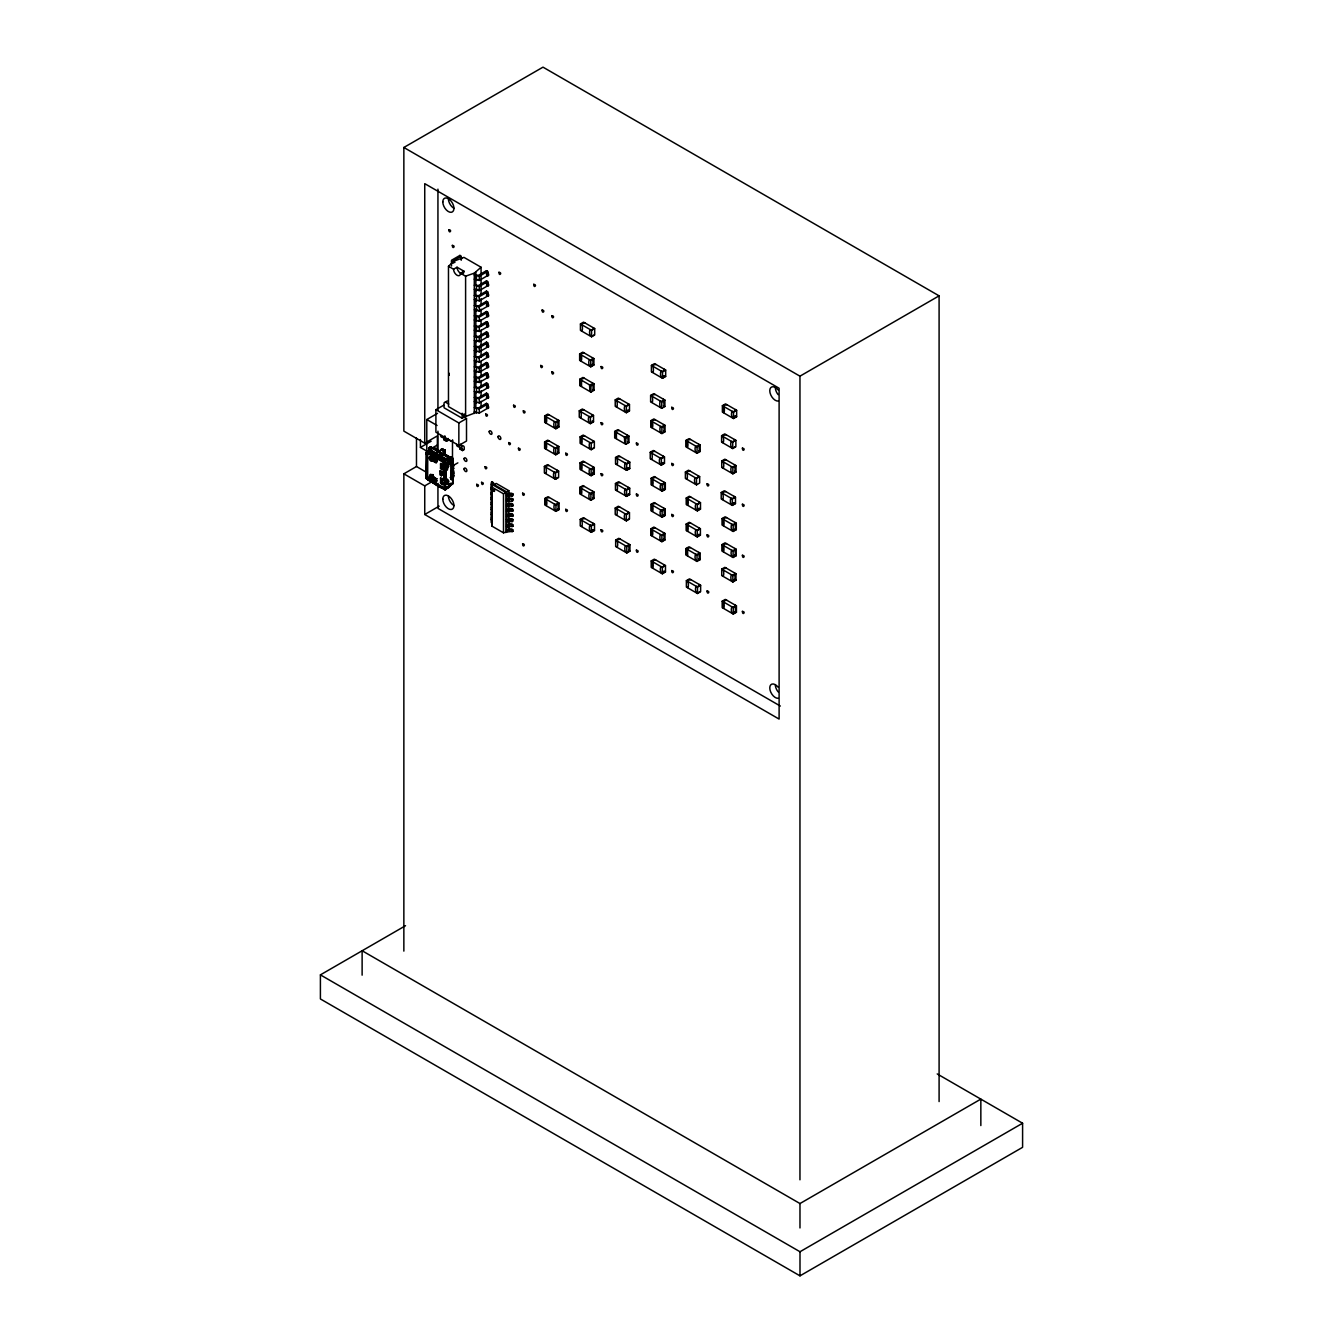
<?xml version="1.0" encoding="UTF-8"?>
<svg xmlns="http://www.w3.org/2000/svg" width="1343" height="1343" viewBox="0 0 1343 1343"><rect width="100%" height="100%" fill="white"/><g stroke="black" fill="none" stroke-linecap="round" stroke-linejoin="round"><path stroke-width="1.5" d="M449.888 457.845L448.545 457.98L448.377 456.251L448.327 457.913L448.277 456.184L448.344 457.929C439.749 459.289 446.766 477.755 445.07 461.472M448.277 457.896L448.277 456.184L448.293 457.896L448.344 456.234L448.411 457.963L448.478 456.301L448.478 458.03L451.466 459.944M452.557 482.053C454.757 484.185 447.823 487.341 448.73 483.245L447.689 482.657L450.291 485.981L444.986 489.859L444.029 487.778L426.016 477.705L425.983 452.692L429.156 450.912M448.444 457.997L448.478 456.301M438.372 450.476L437.197 450.543L437.633 452.473M433.185 460.095L434.393 458.332L433.806 459.188M429.189 450.61L428.686 448.075L430.465 447.051M427.93 452.104L430.465 447.773M445.758 454.74L449.636 457.392L443.375 453.414L449.888 457.124L442.67 453.498L442.569 454.757L442.502 453.548L450.509 457.476M441.595 482.573L442.989 479.25M444.029 488.499L444.953 480.206L445.977 481.113L445.322 488.449L448.763 486.72L450.442 483.984L447.941 484.336L447.689 480.458L448.73 483.984M445.07 484.353L445.372 480.643M450.509 458.198L442.25 453.615L442.25 454.824L442.502 453.548L449.032 457.04L444.986 459.608L444.029 462.781L427.678 453.346C425.597 454.807 425.395 452.373 427.678 452.625L444.029 462.059L427.745 452.742C428.064 447.891 435.25 445.54 438.087 450.358L432.681 447.605L437.298 450.476L437.13 452.121M444.164 483.446L441.595 481.835L440.554 482.422C442.989 488.567 447.488 480.979 443.475 479.837M445.943 489.591L427.678 479.048L427.745 452.02L444.281 461.539M434.561 458.735C432.496 458.366 432.715 463.1 432.211 458.752C430.415 460.061 427.544 456.738 431.036 456.032M445.087 462.596L445.507 460.347L449.15 458.416M433.806 460.683L433.52 458.802M432.261 455.949L430.801 455.848M432.01 460.481L431.153 459.86M437.012 461.203C428.702 458.886 438.07 459.121 431.153 460.078L429.76 457.745L431.153 459.356L432.211 458.752M431.187 455.512L431.372 461.136L432.026 459.86L436.274 462.311L437.314 461.707L433.185 460.011L433.89 458.702M432.211 475.237L433.067 475.741M432.01 479.552L431.153 478.931M431.187 474.599L431.489 480.324L432.026 478.931L436.274 481.382L437.314 480.777L433.067 478.326L431.288 479.367M429.424 477.067L429.911 475.959L433.05 475.607L431.153 476.345C429.391 474.633 429.189 478.931 429.911 475.237L429.458 476.144L432.211 474.515L432.211 475.741C430.667 472.182 427.51 480.408 431.187 478.561C427.93 476.412 431.002 478.628 432.211 477.839L432.849 479.871L433.067 478.326M441.075 454.941C437.079 445.389 446.9 449.922 444.197 455.008M442.116 449.838L445.255 451.651M442.116 449.116L445.154 450.459L445.255 456.15M441.948 474.364C438.372 475.623 443.274 473.29 441.511 474.969L441.427 471.678M440.235 475.069C442.451 477.705 442.921 471.175 440.034 470.957C441.595 480.29 438.876 468.338 442.636 473.391M449.418 458.87L451.517 459.272L448.478 458.735M449.418 458.148L451.517 458.551C438.825 468.354 459.037 460.162 450.56 457.929M494.459 491.219L493.569 489.893L494.174 491.488M429.424 457.997C430.767 457.04 427.981 457.174 431.153 457.275L432.748 455.999M431.187 459.491L429.894 459.961L430.029 458.483M429.894 479.048L429.424 477.554M431.237 474.818L432.026 476.849L436.274 479.3L437.314 478.696M451.852 464.594L452.557 462.261M442.989 479.971L441.595 483.749L440.554 483.161L440.554 477.772L444.684 480.005L447.337 479.082L448.73 481.063M428.753 452.473L429.156 451.634M429.592 450.526L428.971 448.478M447.337 469.362L446.296 468.757L447.689 465.165L448.73 465.769L445.809 470.201L440.554 468.052L441.595 467.448L445.087 469.446M446.296 469.479L447.739 462.361L448.982 463.05M450.56 457.208L452.927 458.769L449.284 461.69L447.337 470.084L444.684 471.007L440.554 468.774L440.554 463.385L441.595 463.99M429.777 477.705L429.458 478.494L430.029 475.17L430.566 475.993M445.221 451.416C444.785 452.641 438.422 449.183 442.821 449.435M431.976 480.374L433.05 479.686M429.76 456.536L429.542 459.608L430.566 459.004M430.029 456.821L430.566 456.2M429.76 458.467L430.029 459.222M430.566 459.726L429.424 458.467M430.566 478.813L429.81 477.856L429.542 478.696L433.067 478.83L431.288 480.089M430.129 456.603L430.851 457.409L433.017 456.385M430.364 456.838L429.693 456.738M445.188 461.623L445.691 460.313M447.941 462.445L449.099 460.733M437.633 451.752L432.194 447.823L448.545 457.258L442.502 453.548L442.451 454.773L442.384 453.581M450.291 484.269C448.73 493.737 436.206 485.914 431.875 481.667M430.381 478.679L429.894 478.326M429.777 447.454L429.777 451.147M432.799 476.077L432.194 476.731L435.451 478.612M442.989 466.189L441.595 464.443L444.029 465.853L445.087 467.381L441.595 465.165L444.516 467.868L445.809 465.92L445.087 465.081M444.516 467.868L445.809 465.92M444.768 468.002L445.943 466.793M505.875 532.516L505.875 492.445L491.269 483.984L492.142 481.868L492.142 483.48L506.747 491.941L506.747 532.013L503.491 532.818L491.874 526.103L491.588 485.562L496.289 483.463L508.863 490.715L508.863 529.646M433.873 459.608L431.288 461.002M492.277 484.941L491.286 486.116A1.88 1.091 0 0 0 491.605 487.173L492.31 487.593M492.277 488.432L491.286 489.607A1.88 1.091 0 0 0 491.605 490.665L492.31 491.085M492.277 490.027L491.286 491.219A1.88 1.091 0 0 0 491.605 492.277L492.31 492.696M492.277 493.536L491.286 494.711A1.88 1.091 0 0 0 491.605 495.768L492.31 496.188M492.277 495.131L491.286 496.322A1.88 1.091 0 0 0 491.605 497.38L492.31 497.8M492.277 498.622L491.286 499.814A1.88 1.091 0 0 0 491.605 500.872L492.31 501.292M492.277 500.234L491.286 501.426A1.88 1.091 0 0 0 491.605 502.483L492.31 502.903M492.277 503.726L491.286 504.918A1.88 1.091 0 0 0 491.605 505.975L492.31 506.395M492.277 505.337L491.286 506.529A1.88 1.091 0 0 0 491.605 507.587L492.31 508.007M492.277 508.829L491.286 510.021A1.88 1.091 0 0 0 491.605 511.079L492.31 511.498M492.277 510.441L491.286 511.633A1.88 1.091 0 0 0 491.605 512.673L492.31 513.093M492.277 513.933L491.286 515.124A1.88 1.091 0 0 0 491.605 516.182L492.31 516.602M492.277 515.544L491.286 516.719A1.88 1.091 0 0 0 491.605 517.777L492.31 518.197M492.277 519.036L491.286 520.228A1.88 1.091 0 0 0 491.605 521.269L492.31 521.688M492.277 520.631L491.286 521.823A1.88 1.091 0 0 0 491.605 522.88L492.31 523.3M433.688 458.819L432.916 459.558L435.904 461.606M448.763 486.015L445.507 487.794L445.087 486.737M475.842 412.586L465.601 416.498L448.478 406.61L448.478 266.3L453.699 261.281L463.956 257.369L481.063 267.24L481.063 294.47M448.478 266.3L453.565 269.221A4.919 2.837 60 0 0 457.04 275.248A4.919 2.837 60 0 0 460.515 273.25L465.601 276.171L474.297 273.166L481.063 267.24M429.525 480.257L429.156 479.065M433.52 459.524L434.561 459.222M445.725 460.85L448.763 459.105M430.482 477.336L433.067 476.245C434.225 472.669 428.602 477.89 432.95 474.583M437.365 449.351L437.365 435.887L424.741 443.173L403.857 431.12L403.857 147.478L542.992 67.15L939.093 295.846L939.093 1101.579M459.961 255.388L461.203 257.47L459.961 255.388L451.517 260.257L451.517 266.032M461.203 256.093L453.296 260.66L454.941 262.405M453.565 269.221L457.04 267.223L464.006 271.236A4.919 2.837 60 0 1 462.982 273.485M460.515 273.25L464.006 271.236M486.468 270.682L478.561 275.248L474.297 275.013L479.266 276.272L487.694 271.404L487.694 272.763L486.468 270.682L487.694 271.404M475.54 278.471L474.297 279.193L479.266 280.452L487.694 275.567L486.468 273.485M486.468 280.905L478.561 285.455L474.297 285.22L479.266 286.479L487.694 281.61L487.694 282.987L486.468 280.905L487.694 281.61M474.297 289.4L479.266 290.659L487.694 285.79L486.468 283.709M486.468 291.095L478.561 295.661L474.297 295.426L479.266 296.685L487.694 291.817L487.694 293.194L486.468 291.095L487.694 291.817M475.54 298.885L474.297 299.607L479.266 300.866L487.694 295.997L486.468 293.899M486.468 301.302L478.561 305.868L474.297 305.633L479.266 306.892L487.694 302.024L487.694 303.384L486.468 301.302L487.694 302.024M474.297 309.797L479.266 311.072L487.694 306.187L486.468 304.106M486.468 311.509L478.561 316.058L474.297 315.823L479.266 317.082L487.694 312.214L487.694 313.591L486.468 311.509L487.694 312.214M475.54 319.298L474.297 320.003L479.266 321.262L487.694 316.394L486.468 314.312M486.468 321.699L478.561 326.265L474.297 326.03L479.266 327.289L487.694 322.421L487.694 323.797L486.468 321.699L487.694 322.421M475.54 329.488L474.297 330.21L479.266 331.469L487.694 326.601L486.468 324.502M486.468 331.906L478.561 336.472L474.297 336.237L479.266 337.496L487.694 332.628L487.694 333.987L486.468 331.906L487.694 332.628M474.297 340.417L479.266 341.676L487.694 336.791L486.468 334.709M486.468 342.112L478.561 346.662L474.297 346.427L479.266 347.703L487.694 342.818L487.694 344.194L486.468 342.112L487.694 342.818M475.54 349.902L474.297 350.607L479.266 351.866L487.694 346.998L486.468 344.916M449.25 373.287L449.25 375.368M486.468 352.302L478.561 356.869L474.297 356.634L479.266 357.893L487.694 353.024L487.694 354.401L486.468 352.302L487.694 353.024M474.297 360.814L479.266 362.073L487.694 357.204L486.468 355.106M486.468 362.509L478.561 367.075L474.297 366.84L479.266 368.1L487.694 363.231L487.694 364.608L486.468 362.509L487.694 363.231M475.54 370.299L474.297 371.021L479.266 372.28L487.694 367.411L486.468 365.313M486.468 372.716L478.561 377.265L474.297 377.047L479.266 378.306L487.694 373.421L487.694 374.798L486.468 372.716L487.694 373.421M475.54 380.505L474.297 381.211L479.266 382.47L487.694 377.601L486.468 375.52M447.219 400.986L444.08 402.799L444.08 407.802L462.16 418.244L464.074 417.136L466.508 418.546L466.508 441.024L458.853 445.456L435.904 432.194L435.904 409.699L443.559 405.284M580.428 323.948L583.567 322.135L594.697 328.565L594.697 334.995L591.558 336.791L580.428 330.361L580.428 323.948L591.558 330.361L594.697 328.565M584.96 322.941L581.133 323.948C582.912 324.167 582.912 333.265 581.133 330.361M486.468 382.923L478.561 387.489L474.297 387.254L479.266 388.513L487.694 383.645L487.694 385.021L486.468 382.923L487.694 383.645M420.426 439.53L420.426 447.42L426.789 451.114L426.789 419.536L437.533 413.342M474.297 391.434L479.266 392.693L487.694 387.825L486.468 385.726M593.304 327.759L593.992 328.565L591.558 329.958C588.838 327.591 588.838 336.69 591.558 336.388L593.992 334.995M486.468 393.13L478.561 397.696L474.297 397.461L479.266 398.72L487.694 393.852L487.694 395.211L486.468 393.13L487.694 393.852M475.54 400.919L474.297 401.641L479.266 402.9L487.694 398.015L486.468 395.933M486.468 403.336L478.561 407.886L474.297 407.651L479.266 408.927L487.694 404.042L487.694 405.418L486.468 403.336L487.694 404.042M435.904 409.699L458.853 422.961L466.508 418.546M579.639 353.964L582.778 352.151L593.908 358.581L593.908 365.011L590.769 366.824L579.639 360.394L579.639 353.964L590.769 360.394L593.908 358.581M580.344 353.964C582.123 354.199 582.123 363.298 580.344 360.394L580.344 353.964L584.171 352.957M474.297 411.831L479.266 413.09L487.694 408.222L486.468 406.14M420.426 447.42L431.153 441.226M444.08 438.154L444.08 439.933L445.809 438.926M432.077 448.058L437.365 445.003M432.194 448.545L429.861 447.286M444.08 439.933L446.514 441.327L448.243 440.336L448.243 438.506M427.678 452.625L428.719 452.02M592.515 357.775L593.203 365.011L590.769 366.421C588.066 366.723 588.066 357.624 590.769 359.991L593.203 358.581M452.776 440.151L451.03 441.159L448.596 439.749M441.092 449.519L442.636 448.629M441.075 449.72L442.821 448.713M441.159 450.09L442.468 449.334M432.429 455.848L431.153 456.771L433.017 455.663M431.808 456.704L433.067 455.949L433.067 457.174L437.314 459.608L436.274 460.213M443.509 450.325L444.55 449.72M443.694 450.442L444.734 449.855M403.857 951.113L403.857 473.827L416.481 466.525L426.923 472.551M443.509 451.047L444.902 450.023M437.348 460.901L432.026 457.762L433.067 457.174M443.694 451.181L445.037 450.241M443.861 451.349L445.221 450.694M443.996 451.567L445.255 450.929M444.113 451.785L445.154 451.181M431.288 460.28L434.561 458.5M431.221 460.867L432.53 459.927M431.489 461.253L432.53 460.649M431.59 461.337L433.067 460.481M431.909 461.371L432.95 460.767M432.026 457.04L436.274 459.491L437.314 458.886M579.79 379.246L582.929 377.433L594.059 383.863L594.059 390.293L590.92 392.089L579.79 385.659L579.79 379.246L590.92 385.659L594.059 383.863M580.495 385.659L580.495 379.246L584.323 378.239M456.603 444.415L456.603 444.684A4.415 2.552 -60 0 0 458.064 446.581L459.91 446.799L460.078 449.166L461.824 448.159M449.519 457.795L450.979 457.073M450.123 457.745L451.164 457.14M460.078 449.166L462.512 450.576L464.258 449.569L464.258 447.739A3.945 2.283 -60 0 0 462.714 445.758L461.539 445.758A1.947 1.125 -60 0 1 460.767 444.768M450.123 458.467L451.164 457.862M441.595 464.712L442.636 464.107M445.087 464.796L446.548 463.939L446.548 469.328M581.536 386.264L581.536 379.851L580.495 379.246M445.087 465.517L446.548 464.661M442.586 468.002L444.046 467.163L446.296 468.757M431.808 475.791L433.067 475.019M592.666 383.057L593.354 390.293M593.354 383.863L589.543 384.87L589.879 391.082M452.138 464.51C454.27 464.141 454.27 467.968 452.138 466.239M432.211 477.839L430.801 477.739L432.211 478.561M441.293 472.451L442.519 472.82M457.862 462.848L452.49 465.937L452.49 440.286M441.511 472.669L442.519 472.098M441.696 472.937L442.602 472.4M431.17 479.804L432.53 478.998M431.372 480.223L432.53 479.72M452.138 467.129C454.27 466.76 454.27 470.587 452.138 468.858M431.59 480.408L433.067 479.552M441.075 474.851L442.636 473.961M441.075 475.59L442.636 474.683M453.699 468.153L452.138 468.136M544.687 415.91L547.81 414.097L558.94 420.527L558.94 426.956L555.817 428.77L544.687 422.34L544.687 415.91L555.817 422.34L558.94 420.527M441.293 475.674L442.602 474.918M545.376 415.91C547.155 416.145 547.155 425.244 545.376 422.34L545.376 415.91L549.203 414.903M403.857 473.827L424.741 485.881L431.942 481.717M452.138 469.731C454.27 469.362 454.27 473.189 452.138 471.46M453.699 472.652L453.179 474.683L453.699 472.652L451.433 471.343M453.179 473.961L451.433 472.35M453.699 475.254L453.179 477.285L453.699 475.254L451.433 473.961M442.636 482.422L441.595 483.027L441.595 478.729M440.554 478.494L444.684 480.727L447.337 479.804L448.73 481.784L446.548 479.569L446.548 483.698L445.087 484.554M452.138 477.436L450.812 478.729L451.852 479.333L452.927 478.108L452.557 483.984M453.179 476.564L451.433 474.952M451.483 478.528L452.138 463.05M445.087 483.833L446.548 482.976M557.546 419.721L558.252 426.956L555.817 428.367C553.098 428.669 553.098 419.57 555.817 421.937L558.252 420.527M651.405 365.414L654.545 363.617L665.675 370.03L665.675 376.46L662.535 378.273L651.405 371.843L651.405 365.414L662.535 371.843L665.675 370.03M655.921 364.423L652.094 365.414C653.89 365.649 653.89 374.747 652.094 371.843M579.253 410.807L582.392 408.994L593.522 415.423L593.522 421.853L590.383 423.666L579.253 417.237L579.253 410.807L590.383 417.237L593.522 415.423M583.769 409.8L579.958 410.807C581.737 411.042 581.737 420.141 579.958 417.237M664.281 369.241L664.97 370.03L662.535 371.44C659.816 369.073 659.816 378.172 662.535 377.87L664.97 376.46L663.929 375.855M615.228 399.878L618.351 398.082L629.481 404.495L629.481 410.924L626.358 412.737L615.228 406.308L615.228 399.878L626.358 406.308L629.481 404.495M544.603 441.948L547.726 440.135L558.856 446.564L558.856 452.994L555.733 454.79L544.603 448.361L544.603 441.948L555.733 448.361L558.856 446.564M592.129 414.618L592.817 415.423L590.383 416.834C587.663 414.467 587.663 423.565 590.383 423.263L592.817 421.853L592.129 421.047L593.522 421.853M545.292 441.948C547.088 442.166 547.088 451.265 545.292 448.361L545.292 441.948L549.119 440.94M619.744 398.871L615.917 399.878C617.713 400.113 617.713 409.212 615.917 406.308M424.741 485.881L424.741 514.487L439.178 506.143M628.104 403.706L628.793 404.495L626.358 405.905C623.639 403.538 623.639 412.637 626.358 412.335L628.793 410.924L627.752 410.32M491.269 483.984L492.142 483.48M557.463 445.758L558.168 452.994L555.733 454.387C553.014 454.706 553.014 445.607 555.733 447.974L558.168 446.564M491.269 487.475L492.142 486.972L491.269 489.087L491.269 487.475L492.193 488.013M650.616 395.446L653.756 393.633L664.886 400.063L664.886 406.493L661.746 408.289L650.616 401.876L650.616 395.446L661.746 401.876L664.886 400.063M580.092 436.861L583.215 435.048L594.345 441.478L594.345 447.907L591.222 449.72L580.092 443.291L580.092 436.861L591.222 443.291L594.345 441.478M580.78 436.861C582.577 437.096 582.577 446.195 580.78 443.291L580.78 436.861L584.608 435.854M655.132 394.439L651.321 395.446C653.101 395.681 653.101 404.78 651.321 401.876M491.269 492.579L492.142 492.075L491.269 494.19L491.269 492.579L492.193 493.116M544.368 466.441L547.491 464.628L558.621 471.057L558.621 477.487L555.498 479.283L544.368 472.87L544.368 466.441L555.498 472.87L558.621 471.057M491.269 497.682L492.142 497.179L491.269 499.277L491.269 497.682L492.193 498.219M548.884 465.433L545.057 466.441C546.853 466.676 546.853 475.775 545.057 472.87M663.492 399.257L664.181 406.493M592.968 440.672L593.656 441.478L591.222 442.888C588.503 440.521 588.503 449.62 591.222 449.317L593.656 447.907M664.181 400.063L661.746 401.473C659.027 399.106 659.027 408.205 661.746 407.886M491.269 482.372L492.344 483.127L491.286 484.521A1.88 1.091 0 0 0 491.605 485.562L491.874 487.106L503.491 493.804L508.863 490.715M491.269 502.786L492.142 502.282L491.269 504.38L491.269 502.786L492.193 503.323M614.691 431.456L617.814 429.642L628.944 436.072L628.944 442.502L625.821 444.298L614.691 437.885L614.691 431.456L625.821 437.885L628.944 436.072M615.379 437.885L615.379 431.456L619.207 430.448M513.009 494.006L512.119 493.485A1.88 1.091 0 0 0 509.987 493.284L506.613 494.308A1.88 1.091 0 0 0 508.443 494.493L513.009 494.006L512.136 496.104L508.443 496.104A1.88 1.091 0 0 1 506.613 495.92L506.747 494.929L509.987 494.879M506.747 498.421L506.613 499.411A1.88 1.091 0 0 0 508.443 499.596L513.009 499.109L512.136 501.208L508.443 501.208A1.88 1.091 0 0 1 506.613 501.023L506.747 500.032L508.074 500.519M491.269 507.872L492.142 507.385L491.269 509.484L491.269 507.872L492.193 508.426M557.227 470.251L557.933 471.057L555.498 472.467C552.779 470.1 552.779 479.199 555.498 478.897L557.933 477.487M616.42 438.473L616.42 432.06L615.379 431.456M491.269 512.976L492.142 512.472L491.269 514.587L491.269 512.976L492.193 513.513M650.767 420.712L653.907 418.915L665.037 425.345L665.037 431.758L661.898 433.571L650.767 427.141L650.767 420.712L661.898 427.141L665.037 425.345M651.473 420.712C653.252 420.947 653.252 430.045 651.473 427.141L651.473 420.712L655.3 419.721M627.55 435.266L628.255 442.502M506.747 505.203L506.613 506.126A1.88 1.091 0 0 0 508.443 506.311L513.009 505.807L512.119 503.692A1.88 1.091 0 0 0 509.987 503.474L506.613 504.515A1.88 1.091 0 0 0 508.443 504.699L513.009 504.213M580.008 462.899L583.147 461.085L594.278 467.515L594.278 473.945L591.138 475.741L580.008 469.328L580.008 462.899L591.138 469.328L594.278 467.515M580.696 462.899C582.493 463.134 582.493 472.216 580.696 469.328L580.696 462.899L584.524 461.891M628.255 436.072L624.428 437.079L624.78 443.308M491.269 518.079L492.142 517.575L491.269 519.691L491.269 518.079L492.193 518.616M506.747 510.306L506.613 511.23A1.88 1.091 0 0 0 508.443 511.398L513.009 510.911L512.119 508.796A1.88 1.091 0 0 0 509.987 508.577L506.613 509.618A1.88 1.091 0 0 0 508.443 509.803L513.009 509.299M663.643 424.539L664.332 431.758L661.898 433.168C659.195 433.47 659.195 424.371 661.898 426.738L664.332 425.345M506.747 515.41L506.613 516.333A1.88 1.091 0 0 0 508.443 516.501L513.009 516.014L512.119 513.899A1.88 1.091 0 0 0 509.987 513.681L506.613 514.722A1.88 1.091 0 0 0 508.443 514.906L513.009 514.403M592.884 466.709L593.572 473.945L591.138 475.338C588.419 475.657 588.419 466.558 591.138 468.925L593.572 467.515M544.822 498.505L547.961 496.709L559.091 503.138L559.091 509.551L555.952 511.364L544.822 504.934L544.822 498.505L555.952 504.934L559.091 503.138M615.53 457.51L618.653 455.697L629.783 462.126L629.783 468.556L626.661 470.352L615.53 463.923L615.53 457.51L626.661 463.923L629.783 462.126M545.527 498.505C547.306 498.74 547.306 507.839 545.527 504.934L545.527 498.505L549.337 497.514M620.046 456.502L616.219 457.51C617.998 457.728 617.998 466.827 616.219 463.923M513.009 519.506L512.119 519.002A1.88 1.091 0 0 0 509.987 518.784L506.479 519.758A1.88 1.091 0 0 0 508.443 519.993L513.009 519.506L512.136 521.621L508.443 521.604A1.88 1.091 0 0 1 506.613 521.42L509.987 520.396M506.747 525.617L506.613 526.523A1.88 1.091 0 0 0 508.443 526.708L513.009 526.221L512.119 524.106A1.88 1.091 0 0 0 509.987 523.888L506.613 524.928A1.88 1.091 0 0 0 508.443 525.096L513.009 524.609M579.773 487.391L582.912 485.578L594.042 492.008L594.042 498.438L590.903 500.234L579.773 493.821L579.773 487.391L590.903 493.821L594.042 492.008M580.461 487.391C582.258 487.627 582.258 496.725 580.461 493.821L580.461 487.391L584.289 486.384M722.383 405.687L725.522 403.874L736.652 410.303L736.652 416.733L733.513 418.529L722.383 412.1L722.383 405.687L733.513 412.1L736.652 410.303M506.747 530.72L506.613 531.627A1.88 1.091 0 0 0 508.443 531.811L513.009 531.308L512.119 529.192A1.88 1.091 0 0 0 509.987 528.991L506.613 530.015A1.88 1.091 0 0 0 508.443 530.2L513.009 529.713M723.088 405.687C724.867 405.905 724.867 415.004 723.088 412.1L723.088 405.687L726.899 404.679M557.698 502.332L558.386 509.551L555.952 510.961C553.232 511.263 553.232 502.164 555.952 504.532L558.386 503.138M628.39 461.32L629.095 462.126L626.661 463.536C623.941 461.169 623.941 470.268 626.661 469.949L629.095 468.556L628.037 467.952M650.23 452.289L653.353 450.476L664.483 456.905L664.483 463.335L661.36 465.148L650.23 458.718L650.23 452.289L661.36 458.718L664.483 456.905M654.746 451.282L650.919 452.289C652.715 452.524 652.715 461.623 650.919 458.718M592.649 491.202L593.337 498.438M735.259 409.497L735.947 410.303L733.513 411.713C730.793 409.346 730.793 418.428 733.513 418.126L735.947 416.733L734.906 416.129M593.337 492.008L590.903 493.418C588.184 491.051 588.184 500.15 590.903 499.848M685.937 440.437L689.06 438.624L700.19 445.053L700.19 451.466L697.067 453.279L685.937 446.85L685.937 440.437L697.067 446.85L700.19 445.053M686.626 440.437C688.405 440.655 688.405 449.754 686.626 446.85L686.626 440.437L690.453 439.43M403.857 147.478L799.958 376.174L939.093 295.846M615.447 483.53L618.569 481.734L629.699 488.147L629.699 494.577L626.577 496.39L615.447 489.96L615.447 483.53L626.577 489.96L629.699 488.147M663.106 456.1L663.795 456.905L661.36 458.316C658.641 455.949 658.641 465.047 661.36 464.745L663.795 463.335L662.754 462.731M619.962 482.54L616.135 483.53C617.914 483.765 617.914 492.864 616.135 489.96M698.796 444.248L699.502 451.466M699.502 445.053L697.067 446.447C694.348 444.08 694.348 453.179 697.067 452.876M628.306 487.358L629.011 488.147L626.577 489.557C623.857 487.19 623.857 496.289 626.577 495.987L629.011 494.577L628.306 493.771L629.699 494.577M721.594 435.703L724.733 433.89L735.863 440.319L735.863 446.749L732.724 448.562L721.594 442.132L721.594 435.703L732.724 442.132L735.863 440.319M726.127 434.696L722.299 435.703C724.078 435.938 724.078 445.037 722.299 442.132M580.226 519.456L583.366 517.659L594.496 524.089L594.496 530.502L591.356 532.315L580.226 525.885L580.226 519.456L591.356 525.885L594.496 524.089M651.07 478.343L654.192 476.53L665.322 482.96L665.322 489.389L662.2 491.185L651.07 484.773L651.07 478.343L662.2 484.773L665.322 482.96M651.758 478.343C653.554 478.578 653.554 487.677 651.758 484.773L651.758 478.343L655.585 477.336M584.759 518.465L580.931 519.456C582.711 519.691 582.711 528.789 580.931 525.885M615.212 508.04L618.334 506.227L629.464 512.657L629.464 519.069L626.342 520.883L615.212 514.453L615.212 508.04L626.342 514.453L629.464 512.657M734.47 439.514L735.158 440.319L732.724 441.729C730.004 439.362 730.004 448.461 732.724 448.159L735.158 446.749M619.727 507.033L615.9 508.04C617.679 508.258 617.679 517.357 615.9 514.453M593.102 523.283L593.791 524.089L591.356 525.482C588.654 523.115 588.654 532.214 591.356 531.912L593.791 530.502L592.75 529.897M663.929 482.154L664.634 489.389L662.2 490.783C659.48 491.102 659.48 482.003 662.2 484.37L664.634 482.96M685.383 471.997L688.523 470.184L699.653 476.614L699.653 483.044L696.513 484.857L685.383 478.427L685.383 471.997L696.513 478.427L699.653 476.614M689.916 470.99L686.088 471.997C687.868 472.232 687.868 481.331 686.088 478.427M628.071 511.851L628.776 512.657L626.342 514.05C623.622 511.683 623.622 520.782 626.342 520.48L628.776 519.069M721.745 460.985L724.884 459.172L736.014 465.601L736.014 472.031L732.875 473.827L721.745 467.414L721.745 460.985L732.875 467.414L736.014 465.601M698.259 475.808L698.948 476.614L696.513 478.024C693.811 475.657 693.811 484.756 696.513 484.454M726.278 459.977L722.45 460.985C724.23 461.22 724.23 470.319 722.45 467.414M650.986 504.364L654.108 502.567L665.238 508.997L665.238 515.41L662.116 517.223L650.986 510.793L650.986 504.364L662.116 510.793L665.238 508.997M651.674 504.364C653.47 504.599 653.47 513.697 651.674 510.793L651.674 504.364L655.502 503.373M734.621 464.796L735.309 472.031L732.875 473.424C730.172 473.743 730.172 464.644 732.875 467.011L735.309 465.601M663.862 508.191L664.55 515.41L662.116 516.82C659.396 517.122 659.396 508.023 662.116 510.39L664.55 508.997M686.223 498.052L689.362 496.239L700.492 502.668L700.492 509.098L697.353 510.894L686.223 504.481L686.223 498.052L697.353 504.481L700.492 502.668M686.928 498.052C688.707 498.287 688.707 507.385 686.928 504.481L686.928 498.052L690.755 497.044M615.665 540.104L618.787 538.291L629.934 544.721L629.934 551.15L626.795 552.963L615.665 546.534L615.665 540.104L626.795 546.534L629.934 544.721M620.181 539.097L616.353 540.104C618.149 540.339 618.149 549.438 616.353 546.534M650.751 528.873L653.873 527.06L665.003 533.49L665.003 539.92L661.881 541.716L650.751 535.286L650.751 528.873L661.881 535.286L665.003 533.49M651.439 528.873C653.235 529.092 653.235 538.19 651.439 535.286L651.439 528.873L655.266 527.866M699.099 501.862L699.787 502.668L697.353 504.078C694.633 501.711 694.633 510.81 697.353 510.508L699.787 509.098L698.746 508.493M628.541 543.915L629.229 551.15L626.795 552.561C624.075 552.863 624.075 543.764 626.795 546.131L629.229 544.721M721.208 492.545L724.33 490.749L735.477 497.162L735.477 503.591L732.338 505.404L721.208 498.975L721.208 492.545L732.338 498.975L735.477 497.162M725.724 491.538L721.896 492.545C723.692 492.78 723.692 501.879 721.896 498.975M663.627 532.684L664.315 539.92L661.881 541.313C659.161 541.615 659.161 532.516 661.881 534.9L664.315 533.49M686.139 524.089L689.278 522.276L700.408 528.706L700.408 535.135L697.269 536.931L686.139 530.502L686.139 524.089L697.269 530.502L700.408 528.706M734.084 496.373L734.772 497.162L732.338 498.572C729.618 496.205 729.618 505.304 732.338 505.002L734.772 503.591L733.731 502.987M686.844 524.089C688.623 524.307 688.623 533.406 686.844 530.502L686.844 524.089L690.671 523.082M699.015 527.9L699.703 528.706L697.269 530.099C694.566 527.732 694.566 536.831 697.269 536.529L699.703 535.135L698.662 534.531M722.047 518.599L725.17 516.786L736.3 523.216L736.3 529.646L733.177 531.459L722.047 525.029L722.047 518.599L733.177 525.029L736.3 523.216M722.735 518.599C724.532 518.834 724.532 527.933 722.735 525.029L722.735 518.599L726.563 517.592M651.204 560.938L654.343 559.141L665.473 565.554L665.473 571.984L662.334 573.797L651.204 567.367L651.204 560.938L662.334 567.367L665.473 565.554M651.909 560.938C653.688 561.173 653.688 570.271 651.909 567.367L651.909 560.938L655.737 559.93M685.904 548.582L689.043 546.769L700.173 553.198L700.173 559.628L697.034 561.424L685.904 555.012L685.904 548.582L697.034 555.012L700.173 553.198M686.609 555.012L686.609 548.582L690.436 547.575M734.906 522.41L735.611 529.646L733.177 531.056C730.458 531.358 730.458 522.259 733.177 524.626L735.611 523.216M664.08 564.748L664.768 565.554L662.334 566.964C659.631 564.597 659.631 573.696 662.334 573.394L664.768 571.984L663.727 571.379M687.65 555.599L687.65 549.186L686.609 548.582M698.78 552.393L699.468 559.628M699.468 553.198L697.034 554.609C694.331 552.242 694.331 561.34 697.034 561.021M721.963 544.637L725.086 542.824L736.216 549.253L736.216 555.683L733.093 557.479L721.963 551.066L721.963 544.637L733.093 551.066L736.216 549.253M722.652 544.637C724.448 544.872 724.448 553.971 722.652 551.066L722.652 544.637L726.479 543.63M734.839 548.448L735.528 555.683L733.093 557.076C730.374 557.395 730.374 548.297 733.093 550.664L735.528 549.253M686.374 580.646L689.496 578.85L700.626 585.263L700.626 591.692L697.504 593.505L686.374 587.076L686.374 580.646L697.504 587.076L700.626 585.263M690.89 579.639L687.062 580.646C688.858 580.881 688.858 589.98 687.062 587.076M721.728 569.13L724.851 567.317L735.981 573.746L735.981 580.176L732.858 581.989L721.728 575.559L721.728 569.13L732.858 575.559L735.981 573.746M726.244 568.123L722.416 569.13C724.213 569.365 724.213 578.464 722.416 575.559M699.233 584.474L699.938 585.263L697.504 586.673C694.784 584.306 694.784 593.405 697.504 593.102L699.938 591.692M734.604 572.941L735.293 580.176L732.858 581.586C730.139 581.888 730.139 572.789 732.858 575.157L735.293 573.746M722.181 601.194L725.321 599.398L736.451 605.827L736.451 612.24L733.312 614.053L722.181 607.624L722.181 601.194L733.312 607.624L736.451 605.827M722.887 601.194C724.666 601.429 724.666 610.528 722.887 607.624L722.887 601.194L726.714 600.203M735.057 605.021L735.746 612.24L733.312 613.65C730.609 613.952 730.609 604.854 733.312 607.221L735.746 605.827M937.213 1073.93L1022.594 1123.235L1022.594 1147.325L799.992 1275.85L320.406 998.957L320.406 974.867L405.536 925.696M362.123 975.169L362.123 950.743L799.975 1203.546L980.843 1099.111L980.843 1125.568M320.406 974.867L799.992 1251.743L1022.594 1123.235M429.592 480.156L427.93 480.005L427.678 478.326M446.312 487.442L445.255 487.341M428.971 447.756L431.086 447.018L431.858 449.217M428.686 448.075L429.609 447.588M430.482 447.437L431.288 447.135M428.602 448.293L431.472 447.303M428.618 448.797L429.777 448.176M430.079 447.991L431.607 447.521M428.602 449.015L429.525 448.73M508.074 515.83L509.987 515.292A1.88 1.091 0 0 1 512.119 515.511L513.009 516.014M429.105 479.652L427.745 478.863L444.583 489.003M433.688 459.021L433.688 459.742M440.034 470.957L440.974 471.108M426.956 451.819L426.151 478.36L427.678 479.048M477.168 289.635L478.561 289.635M477.168 340.635L478.561 340.635M477.168 391.669L478.561 391.669M430.364 456.603L431.59 455.797L432.026 457.762M445.087 480.542L445.926 480.727M444.953 480.928L445.977 481.113M445.087 481.264L445.943 481.482M444.969 481.65L445.977 481.835M445.087 482.019L445.943 482.204M444.969 482.372L445.809 482.573M426.285 478.746L425.983 476.782L427.124 479.098M433.151 448.277L436.576 450.19M443.66 454.253L440.588 454.169M432.194 447.823L437.298 450.476L437.382 453.531M432.194 476.731L435.535 478.528M448.26 456.922L443.375 454.135L449.502 457.728L443.039 454.135L447.538 456.855M735.259 415.927L736.652 416.733M664.281 375.654L665.675 376.46M486.468 274.862L487.694 275.567M451.517 261.851L453.699 263.127L453.699 261.281M486.468 285.069L487.694 285.79M486.468 295.275L487.694 295.997M592.515 364.205L593.908 365.011M592.162 364.406L593.203 365.011M663.492 405.687L664.886 406.493M486.468 305.482L487.694 306.187M475.54 309.091L477.168 310.032M486.468 315.672L487.694 316.394M486.468 325.879L487.694 326.601M734.621 471.225L736.014 472.031M592.666 389.487L594.059 390.293M698.796 450.677L700.19 451.466M628.104 410.119L629.481 410.924M663.643 430.969L665.037 431.758M486.468 336.086L487.694 336.791M486.468 346.293L487.694 346.998M486.468 356.483L487.694 357.204M734.084 502.786L735.477 503.591M627.55 441.696L628.944 442.502M663.106 462.529L664.483 463.335M486.468 366.689L487.694 367.411M486.468 376.896L487.694 377.601M557.546 426.151L558.94 426.956M734.906 528.84L736.3 529.646M557.211 426.352L558.252 426.956M699.099 508.292L700.492 509.098M628.39 467.75L629.783 468.556M663.929 488.583L665.322 489.389M486.468 387.103L487.694 387.825M486.468 397.31L487.694 398.015M486.468 407.517L487.694 408.222M557.463 452.188L558.856 452.994M699.015 534.329L700.408 535.135M734.839 554.877L736.216 555.683M592.884 473.139L594.278 473.945M734.487 555.079L735.528 555.683M592.532 473.34L593.572 473.945M663.862 514.621L665.238 515.41M663.509 514.822L664.55 515.41M445.305 402.077L448.78 404.092M734.604 579.37L735.981 580.176M592.649 497.632L594.042 498.438M698.78 558.822L700.173 559.628M734.252 579.572L735.293 580.176M663.627 539.114L665.003 539.92M663.274 539.315L664.315 539.92M426.789 419.536L437.079 425.479M447.034 439.631L448.243 440.336M557.698 508.745L559.091 509.551M593.102 529.696L594.496 530.502M735.057 611.451L736.451 612.24M628.541 550.345L629.934 551.15M734.705 611.653L735.746 612.24M664.08 571.178L665.473 571.984M433.537 447.689L441.041 452.927M435.636 448.898L439.362 451.466M492.142 481.868L493.015 482.389A1.88 1.091 0 0 1 493.385 483.614L492.411 484.873L493.183 485.494L493.183 484.101M448.68 458.349L451.483 460.196M513.009 495.617L512.119 495.097A1.88 1.091 0 0 0 510.928 494.778M449.603 459.659L450.644 460.263M449.099 460.011L450.14 460.615M429.592 449.317L445.943 458.752M448.646 460.498L450.14 461.337M491.706 485.646L492.126 484.487M429.105 449.67L445.456 459.121M448.243 461.085L449.687 461.824M428.635 450.157L444.986 459.608M447.941 461.723L449.284 462.412M451.433 463.503L453.699 464.812M513.009 499.109L512.119 498.589A1.88 1.091 0 0 0 509.987 498.387L506.747 498.505M428.249 450.744L444.583 460.179M450.812 463.99L453.699 465.534M451.433 464.51L453.699 465.82L445.641 461.992M427.93 451.382L444.583 460.901M452.138 465.232L453.179 465.836M512.119 500.2L513.009 500.704M491.269 489.087L492.193 489.624M452.138 467.851L453.179 468.455M447.689 465.887L448.73 466.491M452.138 470.453L453.179 471.057M440.554 464.107L444.164 466.239M451.433 470.453L453.699 471.762M512.119 505.304L513.009 505.807M441.595 465.165L444.029 466.575M491.269 494.19L492.193 494.728M432.026 460.582L436.274 463.033L436.274 459.491M451.433 472.064L453.699 473.374L452.138 473.072M451.433 473.072L453.699 474.381M452.138 474.079L453.179 474.683M451.433 474.683L453.699 475.976L452.138 475.674M513.009 510.911L512.119 510.407A1.88 1.091 0 0 0 509.987 510.189M451.433 475.674L453.699 476.983M452.138 476.681L453.179 477.285M491.269 499.277L492.193 499.831M450.123 477.537L451.517 478.326M441.259 473.743L443.005 474.75L441.008 473.609M491.269 504.38L492.193 504.918M447.689 483.379L450.644 485.075M513.009 521.118L512.119 520.597A1.88 1.091 0 0 0 510.928 520.295M447.739 483.9L448.797 484.504M449.099 484.689L450.14 485.293M447.941 484.336L449.687 485.343M430.398 474.566L433.873 476.58M448.243 484.605L449.284 485.209M491.269 509.484L492.193 510.021M432.01 476.211L436.274 478.578L436.274 482.103L432.026 479.652M441.646 482.221L444.08 483.631M441.612 482.406L444.029 483.984M441.713 482.775L444.08 484.353M512.119 525.701L513.009 526.221M491.269 514.587L492.193 515.124M427.745 479.585L445.456 489.809M427.93 480.005L444.986 489.859M512.119 530.804L513.009 531.308M491.269 519.691L492.193 520.228M780.333 706.049L437.936 508.376L437.936 483.329M424.741 514.487L779.108 719.076L779.108 388.245L424.741 183.655L424.741 443.173M443.861 437.499L442.065 437.331A4.415 2.552 -60 0 1 440.605 435.451L440.605 435.166M432.681 447.605L437.382 450.442L437.247 452.457L437.197 450.543M449.032 457.04L443.039 453.414L449.133 456.687M452.557 462.982L451.852 480.055L452.557 478.461M452.557 482.775L450.14 484.571L448.797 483.782M439.749 452.96L440.068 454.656M428.618 478.393L429.491 479.652M440.974 453.111L438.087 451.08L436.979 451.869M426.705 451.869L427.124 453.38M426.47 451.953L426.638 453.531M426.268 452.104L426.436 453.665M426.016 452.473L426.184 454.052M426.47 477.453L426.873 479.082M426.117 477.168L426.638 479.015M445.07 487.173L445.104 488.13M436.139 449.603L436.374 450.442M459.037 445.809L459.037 446.094A4.415 2.552 -60 0 0 460.515 447.974L462.361 448.209L462.512 450.576M443.039 436.576L443.039 436.861A4.415 2.552 -60 0 0 444.499 438.741L446.346 438.96L446.514 441.327M799.958 376.174L799.958 1179.809M799.975 1203.546L799.975 1227.955M799.992 1251.743L799.992 1275.85M733.513 412.1L733.513 418.529M733.312 607.624L733.312 614.053M733.177 525.029L733.177 531.459M733.093 551.066L733.093 557.479M732.724 442.132L732.724 448.562M732.875 467.414L732.875 473.827M732.858 575.559L732.858 581.989M732.338 498.975L732.338 505.404M697.504 587.076L697.504 593.505M697.353 504.481L697.353 510.894M697.269 530.502L697.269 536.931M697.067 446.85L697.067 453.279M697.034 555.012L697.034 561.424M696.513 478.427L696.513 484.857M662.535 371.843L662.535 378.273M662.2 484.773L662.2 491.185M662.334 567.367L662.334 573.797M661.898 427.141L661.898 433.571M662.116 510.793L662.116 517.223M661.746 401.876L661.746 408.289M661.881 535.286L661.881 541.716M661.36 458.718L661.36 465.148M626.661 463.923L626.661 470.352M626.795 546.534L626.795 552.963M626.358 406.308L626.358 412.737M626.577 489.96L626.577 496.39M626.342 514.453L626.342 520.883M625.821 437.885L625.821 444.298M591.558 330.361L591.558 336.791M591.222 443.291L591.222 449.72M591.138 469.328L591.138 475.741M591.356 525.885L591.356 532.315M590.92 385.659L590.92 392.089M590.903 493.821L590.903 500.234M590.769 360.394L590.769 366.824M590.383 417.237L590.383 423.666M555.952 504.934L555.952 511.364M555.817 422.34L555.817 428.77M555.733 448.361L555.733 454.79M555.498 472.87L555.498 479.283M512.136 494.509L512.136 496.104M512.136 499.613L512.136 501.208M512.136 504.699L512.136 506.311M512.136 509.803L512.136 511.414M512.136 514.906L512.136 516.518M512.136 520.01L512.136 521.621M512.136 525.113L512.136 526.725M512.136 530.216L512.136 531.811M503.491 493.804L503.491 532.818M491.874 487.106L491.874 526.103M481.063 298.666L481.063 304.945M481.063 309.125L481.063 315.42M481.063 319.6L481.063 325.879M481.063 330.076L481.063 357.305M481.063 361.485L481.063 376.141M481.063 380.338L481.063 386.616M481.063 390.813L481.063 397.092M481.063 401.272L481.063 407.567M479.266 276.272L479.266 280.452M479.266 286.479L479.266 290.659M479.266 296.685L479.266 300.866M479.266 306.892L479.266 311.072M479.266 317.082L479.266 321.262M479.266 327.289L479.266 331.469M479.266 337.496L479.266 341.676M479.266 347.703L479.266 351.866M479.266 357.893L479.266 362.073M479.266 368.1L479.266 372.28M479.266 378.306L479.266 382.47M479.266 388.513L479.266 392.693M479.266 398.72L479.266 402.9M479.266 408.927L479.266 413.09M476.48 276.272L476.48 280.452M476.48 286.479L476.48 290.659M476.48 296.685L476.48 300.866M476.48 306.892L476.48 311.072M476.48 317.082L476.48 321.262M476.48 327.289L476.48 331.469M476.48 337.496L476.48 341.676M476.48 347.703L476.48 351.866M476.48 357.893L476.48 362.073M476.48 368.1L476.48 372.28M476.48 378.306L476.48 382.47M476.48 388.513L476.48 392.693M476.48 398.72L476.48 402.9M476.48 408.927L476.48 413.09M475.842 272.276L475.842 284.834M475.842 289.03L475.842 295.309M475.842 299.489L475.842 305.784M475.842 309.964L475.842 337.194M475.842 341.374L475.842 356.046M475.842 360.226L475.842 366.505M475.842 370.702L475.842 387.456M475.842 391.636L475.842 408.39M474.297 273.166L474.297 413.476M465.601 276.171L465.601 416.498M464.074 413.795L464.074 417.136M462.16 413.241L462.16 418.244M461.203 258.897L461.203 260.273M458.853 422.961L458.853 445.456M453.179 465.114L453.179 466.844M453.179 467.733L453.179 469.462M453.179 470.335L453.179 472.064M452.927 458.332L452.927 463.805M452.927 478.108L452.927 483.598M452.792 458.131L452.792 464.023M452.792 477.907L452.792 483.799M450.812 463.268L450.812 479.451M450.375 457.392L450.509 459.894M450.476 483.329L450.392 485.78M450.291 457.342L450.291 459.776M450.291 483.547L450.291 485.981M446.111 470.067L446.111 480.509M445.809 470.201L445.809 480.643M445.456 470.285L445.456 480.727M445.07 470.302L445.07 480.744M444.684 470.285L444.684 480.727M444.332 470.201L444.332 480.643M444.029 470.067L444.029 480.509M442.67 453.498L442.67 454.74M442.586 464.896L442.586 468.724M442.586 478.444L442.586 481.549M441.813 453.699L441.813 454.891M441.595 463.52L441.595 468.17M441.377 453.682L441.377 454.891M441.226 471.779L441.226 475.069M440.588 453.447L440.588 454.656M440.722 471.124L440.722 475.153M440.47 471.108L440.47 475.12M437.936 189.145L437.936 410.303M437.936 431.17L437.936 449.955M437.096 450.644L436.979 452.356M431.036 455.311L430.851 460.213M430.801 474.213L430.851 479.3M416.481 438.07L416.481 466.525M461.253 444.718A3.945 2.283 -60 0 1 461.824 446.329M460.28 444.348A3.945 2.283 -60 0 1 460.901 444.483M445.221 436.441A1.947 1.125 -60 0 1 444.802 435.804M461.421 273.636A4.919 2.837 60 0 1 457.04 267.223M778.117 401.07A7.873 4.549 60 0 1 769.774 390.695A7.873 4.549 60 0 1 778.117 389.94M778.117 698.293A7.873 4.549 60 0 1 769.774 687.901A7.873 4.549 60 0 1 778.117 687.163M459.541 257.184A1.998 1.158 60 0 1 461.975 258.595M486.552 404.814A1.998 1.158 60 0 1 488.684 407.449A1.998 1.158 60 0 1 486.552 407.634M486.552 394.607A1.998 1.158 60 0 1 488.684 397.243A1.998 1.158 60 0 1 486.552 397.444M486.048 384.719A1.998 1.158 60 0 1 487.979 385.223A1.998 1.158 60 0 1 488.483 387.758A1.998 1.158 60 0 1 486.552 387.237M486.552 374.21A1.998 1.158 60 0 1 488.684 376.846A1.998 1.158 60 0 1 486.552 377.03M486.552 364.003A1.998 1.158 60 0 1 488.684 366.639A1.998 1.158 60 0 1 486.552 366.84M486.552 353.813A1.998 1.158 60 0 1 488.684 356.449A1.998 1.158 60 0 1 486.552 356.634M486.552 343.607A1.998 1.158 60 0 1 488.684 346.242A1.998 1.158 60 0 1 486.552 346.427M486.048 333.702A1.998 1.158 60 0 1 487.979 334.222A1.998 1.158 60 0 1 488.483 336.74A1.998 1.158 60 0 1 486.552 336.237M486.552 323.21A1.998 1.158 60 0 1 488.684 325.845A1.998 1.158 60 0 1 486.552 326.03M486.552 313.003A1.998 1.158 60 0 1 488.684 315.639A1.998 1.158 60 0 1 486.552 315.823M486.552 302.796A1.998 1.158 60 0 1 488.684 305.432A1.998 1.158 60 0 1 486.552 305.616M486.552 292.589A1.998 1.158 60 0 1 488.684 295.225A1.998 1.158 60 0 1 486.552 295.426M486.048 282.702A1.998 1.158 60 0 1 487.979 283.205A1.998 1.158 60 0 1 488.483 285.74A1.998 1.158 60 0 1 486.552 285.22M486.552 272.193A1.998 1.158 60 0 1 488.684 274.828A1.998 1.158 60 0 1 486.552 275.013M778.117 394.641A7.873 4.549 60 0 1 775.331 387.472M778.117 691.863A7.873 4.549 60 0 1 775.331 684.695M453.951 208.35A7.873 4.549 60 0 1 448.377 198.714M453.951 505.556A7.873 4.549 60 0 1 448.377 495.92M448.394 456.251L448.394 457.963L448.344 456.234M493.267 490.161C493.855 493.502 496.071 488.701 493.267 490.161M448.864 229.72C448.747 234.505 452.91 229.888 448.864 229.72M452.339 245.383C452.222 250.167 456.385 245.551 452.339 245.383M498.958 272.293C498.824 277.078 502.987 272.461 498.958 272.293M485.73 414.064C485.612 418.848 489.775 414.248 485.73 414.064M476.698 484.353C476.564 489.137 480.727 484.538 476.698 484.353M533.742 284.33C533.607 289.114 537.771 284.515 533.742 284.33M485.041 466.676C484.924 471.46 489.087 466.86 485.041 466.676M481.566 482.338C481.432 487.14 485.595 482.523 481.566 482.338M513.563 405.233C513.446 410.018 517.609 405.418 513.563 405.233M542.085 310.048C541.968 314.833 546.131 310.216 542.085 310.048M508.695 442.586C508.561 447.37 512.724 442.77 508.695 442.586M523.3 410.857C523.182 415.642 527.346 411.042 523.3 410.857M551.822 315.672C551.704 320.457 555.868 315.84 551.822 315.672M518.432 448.209C518.314 452.994 522.477 448.394 518.432 448.209M540.692 365.464C540.574 370.248 544.738 365.649 540.692 365.464M551.822 371.893C551.704 376.678 555.868 372.078 551.822 371.893M522.612 493.183C522.477 497.968 526.641 493.368 522.612 493.183M522.612 543.797C522.477 548.582 526.641 543.982 522.612 543.797M565.705 453.246C565.571 458.03 569.734 453.43 565.705 453.246M601.043 366.538C600.925 371.323 605.089 366.706 601.043 366.538M565.705 509.35C565.571 514.134 569.734 509.534 565.705 509.35M601.043 422.642C600.925 427.427 605.089 422.827 601.043 422.642M601.043 473.643C600.925 478.427 605.089 473.827 601.043 473.643M601.043 529.763C600.925 534.548 605.089 529.948 601.043 529.763M636.381 443.039C636.263 447.823 640.426 443.224 636.381 443.039M636.381 494.056C636.263 498.841 640.426 494.241 636.381 494.056M671.718 407.332C671.601 412.116 675.764 407.517 671.718 407.332M636.381 550.16C636.263 554.944 640.426 550.345 636.381 550.16M671.718 463.453C671.601 468.237 675.764 463.62 671.718 463.453M671.718 514.453C671.601 519.237 675.764 514.638 671.718 514.453M671.718 570.574C671.601 575.358 675.764 570.741 671.718 570.574M707.056 483.849C706.938 488.634 711.102 484.034 707.056 483.849M707.056 534.867C706.938 539.651 711.102 535.034 707.056 534.867M742.394 448.142C742.276 452.927 746.439 448.327 742.394 448.142M707.056 590.97C706.938 595.755 711.102 591.155 707.056 590.97M742.394 504.246C742.276 509.047 746.439 504.431 742.394 504.246M742.394 555.263C742.276 560.048 746.439 555.448 742.394 555.263M742.394 611.367C742.276 616.152 746.439 611.552 742.394 611.367M442.804 201.92A7.873 4.549 60 0 0 451.164 212.312A7.873 4.549 60 0 0 451.164 201.181A7.873 4.549 60 0 0 442.804 201.92M442.804 499.143A7.873 4.549 60 0 0 451.164 509.517A7.873 4.549 60 0 0 451.164 498.387A7.873 4.549 60 0 0 442.804 499.143M464.074 468.992A1.998 1.158 60 0 0 466.189 471.628A1.998 1.158 60 0 0 466.189 468.808A1.998 1.158 60 0 0 464.074 468.992M464.074 458.802A1.998 1.158 60 0 0 466.189 461.438A1.998 1.158 60 0 0 466.189 458.601A1.998 1.158 60 0 0 464.074 458.802M489.188 431.724A1.998 1.158 60 0 0 491.303 434.36A1.998 1.158 60 0 0 491.303 431.539A1.998 1.158 60 0 0 489.188 431.724M498.035 436.828A1.998 1.158 60 0 0 500.15 439.463A1.998 1.158 60 0 0 500.15 436.643A1.998 1.158 60 0 0 498.035 436.828"/></g></svg>
